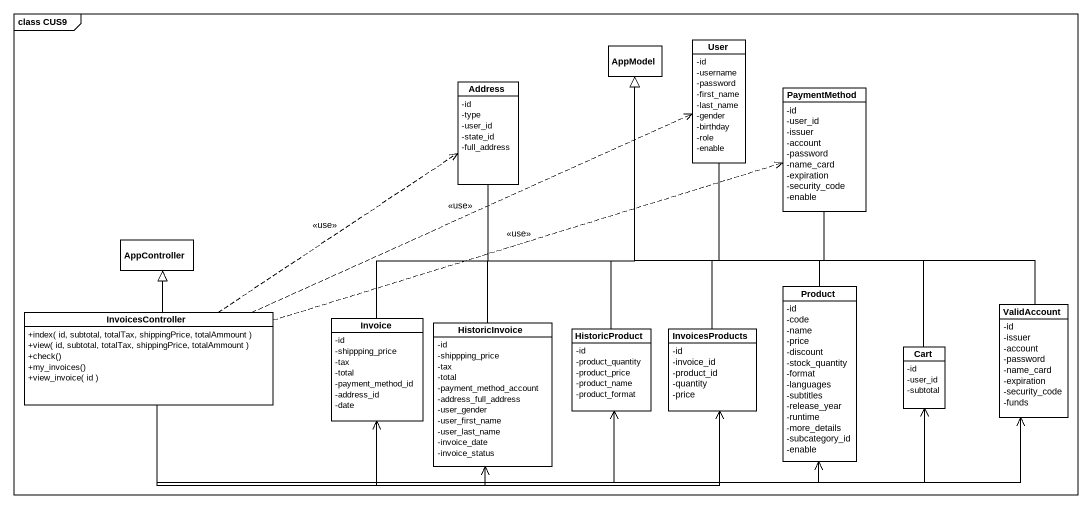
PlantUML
@startuml
mainframe class CUS9
hide circle
hide empty members
skinparam classAttributeIconSize 0
class AppModel
class User {
  -id
  -username
  -password
  -first_name
  -last_name
  -gender
  -birthday
  -role
  -enable
}
class Address {
  -id
  -type
  -user_id
  -state_id
  -full_address
}
class PaymentMethod {
  -id
  -user_id
  -issuer
  -account
  -password
  -name_card
  -expiration
  -security_code
  -enable
}
class AppController
class Product {
  -id
  -code
  -name
  -price
  -discount
  -stock_quantity
  -format
  -languages
  -subtitles
  -release_year
  -runtime
  -more_details
  -subcategory_id
  -enable
}
class InvoicesController {
  +index( id, subtotal, totalTax, shippingPrice, totalAmmount )
  +view( id, subtotal, totalTax, shippingPrice, totalAmmount )
  +check()
  +my_invoices()
  +view_invoice( id )
}
class Invoice {
  -id
  -shippping_price
  -tax
  -total
  -payment_method_id
  -address_id
  -date
}
class HistoricInvoice {
  -id
  -shippping_price
  -tax
  -total
  -payment_method_account
  -address_full_address
  -user_gender
  -user_first_name
  -user_last_name
  -invoice_date
  -invoice_status
}
class HistoricProduct {
  -id
  -product_quantity
  -product_price
  -product_name
  -product_format
}
class InvoicesProducts {
  -id
  -invoice_id
  -product_id
  -quantity
  -price
}
class ValidAccount {
  -id
  -issuer
  -account
  -password
  -name_card
  -expiration
  -security_code
  -funds
}
class Cart {
  -id
  -user_id
  -subtotal
}
User -left-|> AppModel
Address -right-|> AppModel
PaymentMethod -left-|> AppModel
Product -up-|> AppModel
InvoicesController .right.> User : <<use>>
InvoicesController .up.> Address : <<use>>
InvoicesController .right.> PaymentMethod : <<use>>
InvoicesController -up-|> AppController
InvoicesController -right-> Product
InvoicesController -right-> Invoice
InvoicesController -right-> HistoricInvoice
InvoicesController -right-> HistoricProduct
InvoicesController -right-> InvoicesProducts
InvoicesController -right-> ValidAccount
InvoicesController -right-> Cart
Invoice -up-|> AppModel
HistoricInvoice -up-|> AppModel
HistoricProduct -up-|> AppModel
InvoicesProducts -up-|> AppModel
ValidAccount -up-|> AppModel
Cart -up-|> AppModel
@enduml
